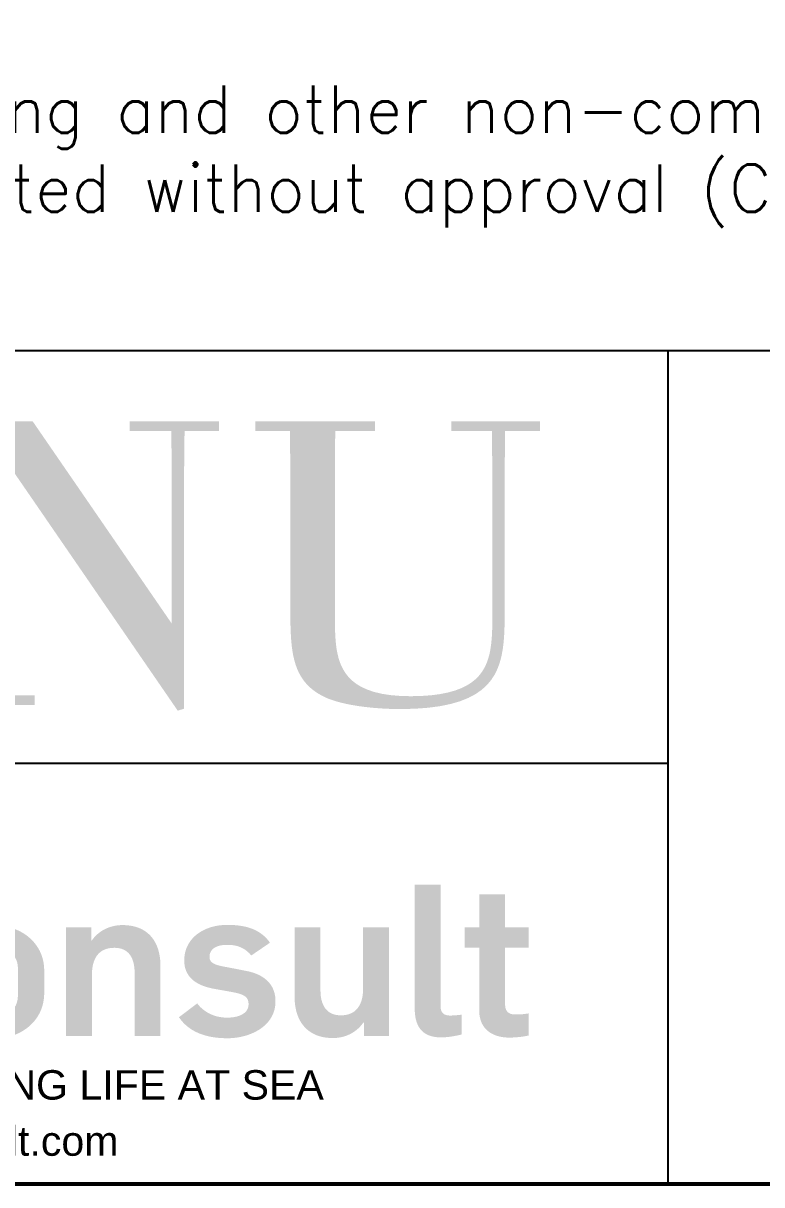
# Model space of a CAD drawing. Extents: x -86245 to 167090, y -69122 to 58950.
# Drawn here: x 34726 to 37132, y -6 to 3777 of the extents above; entities that cross this region are included whole.
import ezdxf
from ezdxf.enums import TextEntityAlignment as Align

# ---------------------------------------------------------------- set-up
doc = ezdxf.new("R2010")
doc.units = 0
doc.header["$LTSCALE"] = 250
doc.layers.get('0').update_dxf_attribs({"linetype": 'CONTINUOUS'})
for name, color, linetype in [('% kommentar', 10, 'CONTINUOUS'), ('Rev A11', 7, 'CONTINUOUS'), ('S0CO1', 1, 'CONTINUOUS')]:
    doc.layers.add(name, color=color, linetype=linetype)
doc.layers.add('Layer 1', color=1, linetype='CONTINUOUS', true_color=0xff0000)
doc.styles.add('ROMANS', font='romans.shx', dxfattribs={"height": 125})
doc.styles.add('style1', font='arial.ttf', dxfattribs={"height": 2})

# ---------------------------------------------------------------- blocks, each defined once
blk = doc.blocks.new('A$C775A635E')
at = {"layer": 'S0CO1', "color": 6}
blk.add_lwpolyline([(0, 0), (0, 58450), (-41050, 58450), (-41050, 0)], close=True, dxfattribs=at)
blk = doc.blocks.new('A$Ce4b58fa5')
at = {"layer": 'Layer 1', "true_color": 0x0091b3}
for points in [[(90.894, 10.876), (90.964, 10.876), (91.036, 10.879), (91.11, 10.884), (91.184, 10.889), (91.335, 10.905), (91.485, 10.926), (91.632, 10.951), (91.773, 10.978), (91.905, 11.007), (92.024, 11.037), (92.024, 12.11), (91.701, 12.078), (91.627, 12.073), (91.551, 12.068), (91.469, 12.065), (91.378, 12.064), (91.361, 12.064), (91.343, 12.065), (91.326, 12.065), (91.31, 12.067), (91.294, 12.068), (91.278, 12.07), (91.262, 12.072), (91.247, 12.074), (91.232, 12.077), (91.218, 12.079), (91.204, 12.083), (91.19, 12.086), (91.177, 12.09), (91.164, 12.094), (91.151, 12.098), (91.138, 12.102), (91.126, 12.107), (91.115, 12.112), (91.103, 12.118), (91.092, 12.123), (91.081, 12.129), (91.071, 12.135), (91.06, 12.141), (91.05, 12.147), (91.041, 12.154), (91.031, 12.161), (91.022, 12.168), (91.014, 12.175), (91.005, 12.183), (90.997, 12.191), (90.989, 12.199), (90.982, 12.207), (90.974, 12.215), (90.967, 12.224), (90.961, 12.232), (90.954, 12.241), (90.948, 12.25), (90.942, 12.26), (90.936, 12.269), (90.931, 12.279), (90.926, 12.288), (90.921, 12.298), (90.916, 12.308), (90.912, 12.319), (90.908, 12.329), (90.904, 12.34), (90.9, 12.35), (90.897, 12.361), (90.893, 12.372), (90.89, 12.383), (90.887, 12.394), (90.885, 12.405), (90.883, 12.417), (90.881, 12.428), (90.879, 12.44), (90.877, 12.452), (90.875, 12.463), (90.874, 12.475), (90.872, 12.499), (90.871, 12.524), (90.871, 12.549), (90.871, 19.183), (89.463, 19.183), (89.463, 12.537), (89.464, 12.431), (89.467, 12.313), (89.471, 12.251), (89.475, 12.187), (89.482, 12.121), (89.49, 12.054), (89.501, 11.985), (89.514, 11.917), (89.521, 11.882), (89.529, 11.847), (89.538, 11.813), (89.548, 11.778), (89.558, 11.744), (89.569, 11.709), (89.581, 11.675), (89.594, 11.641), (89.608, 11.607), (89.623, 11.573), (89.638, 11.54), (89.655, 11.507), (89.673, 11.475), (89.691, 11.443), (89.711, 11.411), (89.732, 11.38), (89.754, 11.349), (89.777, 11.319), (89.79, 11.305), (89.802, 11.29), (89.815, 11.276), (89.828, 11.261), (89.841, 11.247), (89.855, 11.233), (89.869, 11.22), (89.883, 11.206), (89.897, 11.193), (89.912, 11.18), (89.928, 11.167), (89.943, 11.154), (89.959, 11.142), (89.976, 11.129), (89.992, 11.117), (90.009, 11.105), (90.027, 11.094), (90.045, 11.082), (90.063, 11.071), (90.081, 11.061), (90.1, 11.05), (90.119, 11.04), (90.139, 11.03), (90.159, 11.02), (90.18, 11.01), (90.2, 11.001), (90.222, 10.992), (90.243, 10.983), (90.265, 10.975), (90.288, 10.967), (90.311, 10.959), (90.334, 10.952), (90.382, 10.938), (90.431, 10.925), (90.483, 10.914), (90.536, 10.904), (90.591, 10.895), (90.648, 10.888), (90.706, 10.883), (90.767, 10.879), (90.829, 10.876)], [(94.621, 10.864), (94.712, 10.866), (94.827, 10.871), (94.958, 10.879), (95.101, 10.892), (95.248, 10.907), (95.395, 10.927), (95.465, 10.939), (95.534, 10.951), (95.598, 10.965), (95.659, 10.979), (95.659, 12.179), (95.56, 12.164), (95.469, 12.151), (95.383, 12.141), (95.3, 12.133), (95.216, 12.128), (95.129, 12.124), (94.932, 12.122), (94.902, 12.122), (94.873, 12.123), (94.844, 12.125), (94.816, 12.128), (94.802, 12.13), (94.788, 12.132), (94.774, 12.134), (94.761, 12.136), (94.748, 12.139), (94.735, 12.142), (94.722, 12.145), (94.709, 12.148), (94.697, 12.152), (94.685, 12.156), (94.672, 12.16), (94.661, 12.165), (94.649, 12.169), (94.637, 12.174), (94.626, 12.179), (94.615, 12.185), (94.604, 12.191), (94.593, 12.197), (94.583, 12.203), (94.573, 12.21), (94.563, 12.217), (94.553, 12.224), (94.543, 12.232), (94.534, 12.24), (94.525, 12.248), (94.516, 12.257), (94.508, 12.266), (94.499, 12.275), (94.491, 12.285), (94.483, 12.295), (94.476, 12.305), (94.468, 12.316), (94.461, 12.327), (94.455, 12.338), (94.448, 12.35), (94.442, 12.362), (94.436, 12.374), (94.43, 12.387), (94.425, 12.4), (94.419, 12.414), (94.415, 12.428), (94.41, 12.442), (94.406, 12.457), (94.402, 12.472), (94.398, 12.488), (94.395, 12.504), (94.392, 12.52), (94.389, 12.537), (94.386, 12.554), (94.384, 12.572), (94.383, 12.59), (94.381, 12.608), (94.38, 12.627), (94.379, 12.647), (94.378, 12.687), (94.378, 15.745), (95.659, 15.745), (95.659, 16.864), (94.378, 16.864), (94.378, 18.652), (92.971, 18.652), (92.971, 16.864), (92.175, 16.864), (92.175, 15.745), (92.971, 15.745), (92.971, 12.352), (92.971, 12.304), (92.973, 12.256), (92.976, 12.209), (92.979, 12.163), (92.984, 12.118), (92.99, 12.073), (92.997, 12.03), (93.004, 11.987), (93.013, 11.945), (93.023, 11.904), (93.033, 11.864), (93.045, 11.825), (93.057, 11.787), (93.071, 11.749), (93.085, 11.713), (93.1, 11.677), (93.116, 11.642), (93.133, 11.608), (93.151, 11.575), (93.17, 11.542), (93.189, 11.51), (93.21, 11.479), (93.231, 11.449), (93.252, 11.42), (93.275, 11.392), (93.298, 11.364), (93.323, 11.337), (93.347, 11.311), (93.373, 11.286), (93.399, 11.261), (93.426, 11.238), (93.454, 11.215), (93.482, 11.192), (93.511, 11.171), (93.541, 11.15), (93.571, 11.13), (93.602, 11.111), (93.633, 11.093), (93.665, 11.075), (93.698, 11.058), (93.731, 11.042), (93.765, 11.027), (93.799, 11.012), (93.834, 10.998), (93.869, 10.985), (93.905, 10.972), (93.942, 10.96), (93.978, 10.949), (94.016, 10.939), (94.053, 10.929), (94.091, 10.92), (94.13, 10.912), (94.169, 10.904), (94.208, 10.897), (94.248, 10.891), (94.288, 10.885), (94.369, 10.876), (94.452, 10.869), (94.536, 10.865)], [(70.506, 10.956), (71.914, 10.956), (71.914, 14.268), (71.915, 14.36), (71.919, 14.45), (71.926, 14.536), (71.935, 14.619), (71.94, 14.66), (71.946, 14.7), (71.953, 14.739), (71.96, 14.777), (71.968, 14.814), (71.977, 14.851), (71.986, 14.887), (71.996, 14.922), (72.007, 14.956), (72.018, 14.99), (72.029, 15.023), (72.042, 15.055), (72.055, 15.087), (72.068, 15.117), (72.082, 15.147), (72.097, 15.176), (72.112, 15.205), (72.128, 15.232), (72.145, 15.259), (72.162, 15.285), (72.179, 15.311), (72.197, 15.336), (72.216, 15.359), (72.235, 15.383), (72.255, 15.405), (72.276, 15.427), (72.297, 15.448), (72.318, 15.468), (72.34, 15.488), (72.363, 15.507), (72.386, 15.525), (72.41, 15.542), (72.434, 15.559), (72.459, 15.575), (72.485, 15.59), (72.511, 15.604), (72.537, 15.618), (72.564, 15.631), (72.592, 15.644), (72.62, 15.655), (72.648, 15.666), (72.677, 15.676), (72.707, 15.686), (72.737, 15.694), (72.768, 15.702), (72.799, 15.71), (72.83, 15.716), (72.862, 15.722), (72.895, 15.728), (72.928, 15.732), (72.962, 15.736), (72.996, 15.739), (73.03, 15.742), (73.065, 15.743), (73.101, 15.744), (73.137, 15.745), (73.17, 15.744), (73.203, 15.743), (73.235, 15.742), (73.267, 15.739), (73.298, 15.736), (73.329, 15.732), (73.359, 15.728), (73.389, 15.723), (73.419, 15.717), (73.447, 15.71), (73.476, 15.703), (73.504, 15.695), (73.531, 15.687), (73.558, 15.677), (73.584, 15.667), (73.61, 15.657), (73.635, 15.646), (73.66, 15.634), (73.684, 15.621), (73.708, 15.608), (73.731, 15.594), (73.754, 15.579), (73.776, 15.564), (73.798, 15.548), (73.819, 15.532), (73.84, 15.514), (73.86, 15.496), (73.88, 15.478), (73.899, 15.459), (73.917, 15.439), (73.936, 15.418), (73.953, 15.397), (73.97, 15.375), (73.987, 15.353), (74.003, 15.33), (74.018, 15.306), (74.033, 15.282), (74.048, 15.256), (74.061, 15.231), (74.075, 15.204), (74.088, 15.177), (74.1, 15.15), (74.112, 15.122), (74.123, 15.093), (74.133, 15.063), (74.144, 15.033), (74.153, 15.002), (74.162, 14.971), (74.171, 14.939), (74.179, 14.906), (74.186, 14.873), (74.193, 14.839), (74.199, 14.804), (74.205, 14.769), (74.215, 14.697), (74.223, 14.622), (74.229, 14.545), (74.232, 14.465), (74.233, 14.383), (74.233, 10.956), (75.641, 10.956), (75.641, 14.741), (75.638, 14.871), (75.636, 14.935), (75.632, 14.998), (75.627, 15.06), (75.621, 15.121), (75.614, 15.182), (75.606, 15.241), (75.597, 15.3), (75.587, 15.358), (75.576, 15.414), (75.564, 15.47), (75.55, 15.525), (75.536, 15.579), (75.521, 15.632), (75.504, 15.685), (75.487, 15.736), (75.469, 15.786), (75.449, 15.835), (75.429, 15.884), (75.407, 15.931), (75.385, 15.978), (75.361, 16.023), (75.337, 16.068), (75.311, 16.111), (75.285, 16.154), (75.258, 16.195), (75.229, 16.236), (75.2, 16.275), (75.169, 16.314), (75.138, 16.351), (75.105, 16.388), (75.072, 16.423), (75.038, 16.458), (75.003, 16.491), (74.966, 16.524), (74.929, 16.555), (74.891, 16.585), (74.852, 16.614), (74.812, 16.642), (74.771, 16.669), (74.729, 16.695), (74.686, 16.72), (74.642, 16.744), (74.597, 16.766), (74.552, 16.788), (74.505, 16.808), (74.458, 16.827), (74.409, 16.846), (74.36, 16.863), (74.31, 16.879), (74.259, 16.893), (74.206, 16.907), (74.153, 16.919), (74.1, 16.931), (74.045, 16.941), (73.989, 16.95), (73.933, 16.958), (73.875, 16.964), (73.817, 16.97), (73.758, 16.974), (73.698, 16.977), (73.637, 16.979), (73.575, 16.979), (73.514, 16.978), (73.452, 16.976), (73.391, 16.972), (73.331, 16.966), (73.27, 16.959), (73.21, 16.95), (73.151, 16.939), (73.091, 16.927), (73.033, 16.913), (72.975, 16.898), (72.917, 16.881), (72.86, 16.862), (72.804, 16.841), (72.748, 16.819), (72.693, 16.796), (72.639, 16.77), (72.586, 16.743), (72.533, 16.714), (72.481, 16.684), (72.431, 16.652), (72.381, 16.618), (72.332, 16.583), (72.284, 16.546), (72.237, 16.507), (72.191, 16.467), (72.146, 16.425), (72.102, 16.381), (72.06, 16.336), (72.018, 16.288), (71.978, 16.24), (71.94, 16.189), (71.902, 16.137), (71.879, 16.137), (71.879, 16.864), (70.506, 16.864)], [(79.287, 10.829), (79.401, 10.831), (79.516, 10.837), (79.631, 10.847), (79.747, 10.86), (79.862, 10.877), (79.977, 10.898), (80.092, 10.923), (80.205, 10.952), (80.262, 10.967), (80.317, 10.984), (80.373, 11.002), (80.428, 11.021), (80.483, 11.041), (80.537, 11.061), (80.591, 11.083), (80.644, 11.106), (80.697, 11.129), (80.749, 11.154), (80.8, 11.18), (80.85, 11.206), (80.9, 11.234), (80.949, 11.262), (80.997, 11.292), (81.045, 11.323), (81.091, 11.354), (81.137, 11.387), (81.181, 11.42), (81.225, 11.455), (81.267, 11.491), (81.309, 11.527), (81.349, 11.565), (81.389, 11.604), (81.427, 11.643), (81.464, 11.684), (81.499, 11.725), (81.533, 11.768), (81.566, 11.812), (81.598, 11.857), (81.628, 11.902), (81.657, 11.949), (81.685, 11.997), (81.71, 12.046), (81.735, 12.095), (81.757, 12.146), (81.779, 12.198), (81.798, 12.251), (81.816, 12.305), (81.832, 12.36), (81.846, 12.416), (81.859, 12.473), (81.869, 12.531), (81.878, 12.59), (81.885, 12.65), (81.89, 12.712), (81.893, 12.774), (81.894, 12.837), (81.894, 12.878), (81.893, 12.919), (81.89, 12.96), (81.888, 13), (81.884, 13.039), (81.879, 13.078), (81.874, 13.117), (81.867, 13.155), (81.86, 13.193), (81.853, 13.23), (81.844, 13.266), (81.834, 13.302), (81.824, 13.338), (81.813, 13.373), (81.801, 13.408), (81.788, 13.442), (81.775, 13.476), (81.761, 13.509), (81.746, 13.542), (81.73, 13.574), (81.713, 13.606), (81.696, 13.637), (81.678, 13.668), (81.659, 13.698), (81.639, 13.728), (81.619, 13.757), (81.597, 13.786), (81.576, 13.814), (81.553, 13.842), (81.529, 13.869), (81.505, 13.895), (81.48, 13.922), (81.455, 13.947), (81.428, 13.973), (81.401, 13.997), (81.373, 14.021), (81.345, 14.045), (81.315, 14.068), (81.285, 14.091), (81.255, 14.113), (81.223, 14.135), (81.191, 14.156), (81.158, 14.176), (81.125, 14.196), (81.091, 14.216), (81.056, 14.235), (81.02, 14.253), (80.984, 14.271), (80.947, 14.289), (80.909, 14.306), (80.871, 14.322), (80.832, 14.338), (80.752, 14.368), (80.67, 14.396), (80.585, 14.422), (80.497, 14.446), (80.406, 14.468), (80.314, 14.487), (79.425, 14.66), (78.992, 14.742), (78.895, 14.764), (78.848, 14.775), (78.802, 14.787), (78.758, 14.8), (78.716, 14.813), (78.675, 14.827), (78.636, 14.842), (78.617, 14.85), (78.599, 14.857), (78.581, 14.866), (78.564, 14.874), (78.547, 14.883), (78.53, 14.892), (78.514, 14.901), (78.499, 14.91), (78.484, 14.92), (78.47, 14.93), (78.456, 14.941), (78.449, 14.946), (78.442, 14.951), (78.436, 14.957), (78.43, 14.962), (78.423, 14.968), (78.417, 14.974), (78.412, 14.98), (78.406, 14.985), (78.4, 14.992), (78.395, 14.998), (78.39, 15.004), (78.384, 15.01), (78.379, 15.016), (78.375, 15.023), (78.37, 15.03), (78.365, 15.036), (78.361, 15.043), (78.357, 15.05), (78.353, 15.057), (78.349, 15.064), (78.345, 15.071), (78.342, 15.078), (78.338, 15.086), (78.335, 15.093), (78.332, 15.101), (78.329, 15.109), (78.326, 15.117), (78.324, 15.125), (78.321, 15.133), (78.319, 15.141), (78.317, 15.149), (78.315, 15.158), (78.313, 15.166), (78.312, 15.175), (78.31, 15.184), (78.309, 15.192), (78.308, 15.202), (78.307, 15.211), (78.307, 15.22), (78.306, 15.229), (78.306, 15.239), (78.306, 15.249), (78.306, 15.27), (78.307, 15.29), (78.309, 15.31), (78.311, 15.33), (78.313, 15.35), (78.316, 15.369), (78.32, 15.388), (78.324, 15.406), (78.329, 15.424), (78.335, 15.442), (78.34, 15.459), (78.347, 15.476), (78.354, 15.493), (78.361, 15.509), (78.369, 15.526), (78.378, 15.541), (78.387, 15.557), (78.396, 15.572), (78.406, 15.586), (78.416, 15.601), (78.427, 15.615), (78.439, 15.628), (78.451, 15.641), (78.463, 15.654), (78.476, 15.667), (78.489, 15.679), (78.502, 15.691), (78.517, 15.703), (78.531, 15.714), (78.546, 15.725), (78.561, 15.736), (78.577, 15.746), (78.593, 15.756), (78.61, 15.766), (78.627, 15.775), (78.644, 15.784), (78.662, 15.793), (78.68, 15.801), (78.698, 15.809), (78.717, 15.817), (78.736, 15.824), (78.756, 15.831), (78.776, 15.838), (78.796, 15.844), (78.817, 15.85), (78.838, 15.856), (78.859, 15.862), (78.88, 15.867), (78.924, 15.876), (78.97, 15.884), (79.016, 15.891), (79.063, 15.896), (79.112, 15.901), (79.162, 15.904), (79.212, 15.906), (79.264, 15.906), (79.317, 15.906), (79.37, 15.904), (79.421, 15.902), (79.472, 15.898), (79.521, 15.893), (79.57, 15.888), (79.617, 15.881), (79.664, 15.873), (79.71, 15.864), (79.755, 15.854), (79.799, 15.843), (79.842, 15.83), (79.885, 15.817), (79.926, 15.802), (79.967, 15.786), (80.008, 15.769), (80.048, 15.751), (80.087, 15.732), (80.125, 15.711), (80.163, 15.689), (80.2, 15.666), (80.237, 15.642), (80.273, 15.617), (80.309, 15.59), (80.344, 15.562), (80.378, 15.533), (80.413, 15.502), (80.447, 15.47), (80.48, 15.437), (80.513, 15.402), (80.546, 15.367), (80.579, 15.329), (81.594, 16.022), (81.547, 16.086), (81.523, 16.118), (81.498, 16.148), (81.473, 16.179), (81.448, 16.208), (81.422, 16.237), (81.396, 16.265), (81.369, 16.293), (81.342, 16.32), (81.315, 16.347), (81.287, 16.372), (81.259, 16.398), (81.23, 16.422), (81.201, 16.446), (81.172, 16.47), (81.142, 16.493), (81.112, 16.515), (81.081, 16.537), (81.05, 16.558), (81.019, 16.579), (80.987, 16.599), (80.955, 16.619), (80.922, 16.638), (80.889, 16.656), (80.856, 16.674), (80.788, 16.708), (80.718, 16.74), (80.647, 16.77), (80.574, 16.798), (80.499, 16.824), (80.423, 16.848), (80.345, 16.87), (80.265, 16.89), (80.183, 16.908), (80.1, 16.924), (80.015, 16.938), (79.929, 16.951), (79.841, 16.962), (79.751, 16.971), (79.659, 16.978), (79.566, 16.984), (79.471, 16.988), (79.275, 16.991), (79.216, 16.99), (79.158, 16.989), (79.099, 16.986), (79.041, 16.983), (78.984, 16.978), (78.927, 16.972), (78.87, 16.966), (78.813, 16.958), (78.757, 16.95), (78.702, 16.94), (78.647, 16.929), (78.592, 16.918), (78.538, 16.905), (78.484, 16.892), (78.431, 16.877), (78.378, 16.862), (78.327, 16.845), (78.275, 16.828), (78.225, 16.809), (78.175, 16.79), (78.125, 16.77), (78.076, 16.748), (78.028, 16.726), (77.981, 16.703), (77.935, 16.679), (77.889, 16.654), (77.844, 16.628), (77.8, 16.601), (77.757, 16.573), (77.714, 16.545), (77.673, 16.515), (77.632, 16.485), (77.593, 16.453), (77.554, 16.421), (77.516, 16.388), (77.479, 16.354), (77.443, 16.319), (77.409, 16.283), (77.375, 16.246), (77.342, 16.208), (77.311, 16.17), (77.28, 16.13), (77.251, 16.09), (77.223, 16.049), (77.196, 16.007), (77.17, 15.964), (77.145, 15.921), (77.122, 15.876), (77.1, 15.831), (77.079, 15.785), (77.059, 15.738), (77.041, 15.69), (77.024, 15.641), (77.009, 15.592), (76.995, 15.541), (76.982, 15.49), (76.971, 15.438), (76.961, 15.386), (76.952, 15.332), (76.945, 15.278), (76.94, 15.223), (76.936, 15.167), (76.934, 15.11), (76.933, 15.052), (76.933, 15.011), (76.935, 14.97), (76.937, 14.93), (76.94, 14.891), (76.944, 14.852), (76.95, 14.813), (76.956, 14.776), (76.962, 14.739), (76.97, 14.702), (76.979, 14.666), (76.988, 14.631), (76.999, 14.596), (77.01, 14.561), (77.022, 14.528), (77.035, 14.495), (77.049, 14.462), (77.064, 14.43), (77.079, 14.399), (77.095, 14.368), (77.112, 14.338), (77.13, 14.308), (77.149, 14.279), (77.168, 14.25), (77.188, 14.222), (77.209, 14.195), (77.231, 14.168), (77.254, 14.141), (77.277, 14.115), (77.301, 14.09), (77.325, 14.065), (77.351, 14.041), (77.377, 14.017), (77.404, 13.994), (77.431, 13.971), (77.46, 13.949), (77.489, 13.927), (77.518, 13.906), (77.549, 13.885), (77.58, 13.865), (77.611, 13.845), (77.643, 13.826), (77.676, 13.807), (77.71, 13.789), (77.744, 13.772), (77.779, 13.754), (77.814, 13.738), (77.887, 13.706), (77.962, 13.676), (78.039, 13.648), (78.119, 13.621), (78.201, 13.597), (78.284, 13.575), (78.37, 13.554), (78.458, 13.535), (78.548, 13.518), (79.321, 13.379), (79.597, 13.328), (79.719, 13.303), (79.83, 13.276), (79.882, 13.262), (79.931, 13.248), (79.977, 13.233), (80.022, 13.218), (80.063, 13.201), (80.083, 13.193), (80.102, 13.185), (80.121, 13.176), (80.139, 13.167), (80.157, 13.158), (80.174, 13.149), (80.19, 13.139), (80.206, 13.129), (80.221, 13.119), (80.236, 13.109), (80.25, 13.098), (80.263, 13.087), (80.276, 13.076), (80.282, 13.07), (80.288, 13.065), (80.294, 13.059), (80.3, 13.053), (80.306, 13.047), (80.311, 13.041), (80.317, 13.034), (80.322, 13.028), (80.327, 13.022), (80.332, 13.015), (80.337, 13.009), (80.342, 13.002), (80.347, 12.996), (80.351, 12.989), (80.356, 12.982), (80.36, 12.975), (80.364, 12.968), (80.368, 12.961), (80.372, 12.953), (80.375, 12.946), (80.379, 12.939), (80.382, 12.931), (80.386, 12.924), (80.389, 12.916), (80.392, 12.908), (80.395, 12.9), (80.398, 12.892), (80.4, 12.884), (80.405, 12.867), (80.41, 12.85), (80.414, 12.833), (80.418, 12.815), (80.421, 12.796), (80.423, 12.777), (80.425, 12.758), (80.427, 12.738), (80.428, 12.718), (80.429, 12.697), (80.429, 12.676), (80.429, 12.663), (80.429, 12.651), (80.428, 12.639), (80.427, 12.627), (80.426, 12.615), (80.425, 12.603), (80.424, 12.591), (80.422, 12.58), (80.42, 12.568), (80.418, 12.557), (80.416, 12.546), (80.414, 12.535), (80.411, 12.524), (80.409, 12.513), (80.406, 12.502), (80.403, 12.492), (80.399, 12.481), (80.396, 12.471), (80.392, 12.461), (80.388, 12.451), (80.384, 12.441), (80.38, 12.431), (80.375, 12.421), (80.371, 12.411), (80.366, 12.402), (80.361, 12.392), (80.356, 12.383), (80.351, 12.374), (80.345, 12.365), (80.34, 12.356), (80.334, 12.347), (80.328, 12.338), (80.322, 12.329), (80.316, 12.321), (80.309, 12.312), (80.303, 12.304), (80.296, 12.296), (80.289, 12.288), (80.275, 12.272), (80.26, 12.256), (80.245, 12.241), (80.229, 12.227), (80.212, 12.212), (80.195, 12.199), (80.178, 12.185), (80.16, 12.172), (80.141, 12.16), (80.122, 12.147), (80.103, 12.136), (80.083, 12.124), (80.063, 12.113), (80.042, 12.102), (80.021, 12.092), (79.999, 12.082), (79.977, 12.073), (79.955, 12.064), (79.932, 12.055), (79.909, 12.047), (79.886, 12.039), (79.838, 12.024), (79.79, 12.01), (79.74, 11.998), (79.689, 11.988), (79.638, 11.978), (79.585, 11.97), (79.533, 11.964), (79.479, 11.958), (79.426, 11.954), (79.372, 11.951), (79.318, 11.949), (79.264, 11.949), (79.201, 11.95), (79.139, 11.952), (79.078, 11.956), (79.017, 11.962), (78.956, 11.97), (78.897, 11.979), (78.837, 11.989), (78.779, 12.001), (78.721, 12.015), (78.664, 12.03), (78.608, 12.047), (78.552, 12.066), (78.497, 12.085), (78.443, 12.107), (78.39, 12.129), (78.338, 12.153), (78.286, 12.179), (78.236, 12.206), (78.186, 12.234), (78.137, 12.264), (78.09, 12.295), (78.043, 12.328), (77.997, 12.361), (77.953, 12.396), (77.909, 12.433), (77.867, 12.47), (77.825, 12.509), (77.785, 12.549), (77.746, 12.591), (77.708, 12.633), (77.672, 12.677), (77.637, 12.722), (76.644, 11.972), (76.672, 11.932), (76.701, 11.892), (76.73, 11.854), (76.759, 11.816), (76.79, 11.78), (76.82, 11.744), (76.852, 11.708), (76.883, 11.674), (76.916, 11.641), (76.949, 11.608), (76.982, 11.576), (77.016, 11.545), (77.05, 11.515), (77.085, 11.485), (77.12, 11.456), (77.156, 11.428), (77.193, 11.401), (77.229, 11.374), (77.267, 11.348), (77.304, 11.323), (77.342, 11.299), (77.381, 11.275), (77.42, 11.252), (77.459, 11.23), (77.499, 11.208), (77.539, 11.188), (77.621, 11.148), (77.704, 11.111), (77.788, 11.076), (77.874, 11.044), (77.961, 11.015), (78.05, 10.987), (78.139, 10.963), (78.23, 10.94), (78.322, 10.92), (78.415, 10.902), (78.509, 10.886), (78.603, 10.872), (78.699, 10.861), (78.795, 10.851), (78.892, 10.843), (78.99, 10.837), (79.089, 10.833)], [(85.009, 10.841), (85.071, 10.842), (85.132, 10.844), (85.193, 10.848), (85.254, 10.854), (85.314, 10.861), (85.373, 10.87), (85.433, 10.881), (85.491, 10.893), (85.55, 10.907), (85.607, 10.923), (85.664, 10.94), (85.721, 10.958), (85.776, 10.979), (85.832, 11.001), (85.886, 11.025), (85.94, 11.05), (85.993, 11.077), (86.045, 11.106), (86.096, 11.136), (86.146, 11.168), (86.196, 11.202), (86.244, 11.237), (86.292, 11.274), (86.338, 11.313), (86.384, 11.354), (86.428, 11.396), (86.472, 11.439), (86.514, 11.485), (86.555, 11.532), (86.595, 11.581), (86.633, 11.631), (86.671, 11.683), (86.706, 11.683), (86.706, 10.956), (88.067, 10.956), (88.067, 16.864), (86.659, 16.864), (86.659, 13.564), (86.658, 13.471), (86.654, 13.382), (86.648, 13.295), (86.639, 13.212), (86.634, 13.171), (86.628, 13.131), (86.621, 13.092), (86.614, 13.054), (86.606, 13.016), (86.598, 12.979), (86.588, 12.943), (86.579, 12.908), (86.569, 12.873), (86.558, 12.839), (86.546, 12.806), (86.534, 12.774), (86.521, 12.742), (86.508, 12.711), (86.494, 12.681), (86.48, 12.652), (86.465, 12.623), (86.449, 12.595), (86.433, 12.568), (86.416, 12.542), (86.399, 12.516), (86.381, 12.491), (86.363, 12.467), (86.344, 12.443), (86.324, 12.421), (86.304, 12.399), (86.283, 12.377), (86.262, 12.357), (86.24, 12.337), (86.217, 12.318), (86.194, 12.299), (86.171, 12.282), (86.147, 12.265), (86.122, 12.249), (86.097, 12.233), (86.071, 12.219), (86.045, 12.205), (86.018, 12.191), (85.991, 12.179), (85.963, 12.167), (85.935, 12.156), (85.906, 12.145), (85.877, 12.136), (85.847, 12.127), (85.816, 12.119), (85.785, 12.111), (85.754, 12.104), (85.722, 12.098), (85.689, 12.093), (85.656, 12.088), (85.623, 12.084), (85.589, 12.081), (85.554, 12.079), (85.519, 12.077), (85.484, 12.076), (85.448, 12.075), (85.415, 12.076), (85.382, 12.077), (85.349, 12.079), (85.318, 12.081), (85.286, 12.084), (85.255, 12.088), (85.225, 12.092), (85.195, 12.098), (85.165, 12.103), (85.137, 12.11), (85.108, 12.117), (85.08, 12.125), (85.053, 12.134), (85.026, 12.143), (84.999, 12.153), (84.973, 12.163), (84.948, 12.175), (84.923, 12.186), (84.898, 12.199), (84.874, 12.212), (84.851, 12.226), (84.828, 12.241), (84.805, 12.256), (84.783, 12.272), (84.762, 12.289), (84.741, 12.306), (84.72, 12.324), (84.7, 12.342), (84.681, 12.362), (84.662, 12.381), (84.644, 12.402), (84.626, 12.423), (84.608, 12.445), (84.592, 12.467), (84.575, 12.491), (84.56, 12.514), (84.544, 12.539), (84.53, 12.564), (84.516, 12.589), (84.502, 12.616), (84.489, 12.643), (84.476, 12.67), (84.464, 12.699), (84.453, 12.728), (84.442, 12.757), (84.432, 12.787), (84.422, 12.818), (84.413, 12.85), (84.404, 12.882), (84.396, 12.914), (84.388, 12.948), (84.381, 12.982), (84.375, 13.016), (84.369, 13.051), (84.363, 13.087), (84.358, 13.124), (84.351, 13.198), (84.345, 13.275), (84.341, 13.355), (84.34, 13.437), (84.34, 16.864), (82.933, 16.864), (82.933, 13.091), (82.935, 12.962), (82.938, 12.898), (82.941, 12.836), (82.946, 12.774), (82.952, 12.713), (82.959, 12.653), (82.967, 12.593), (82.977, 12.535), (82.987, 12.477), (82.998, 12.421), (83.011, 12.365), (83.024, 12.31), (83.038, 12.256), (83.054, 12.203), (83.071, 12.15), (83.088, 12.099), (83.107, 12.049), (83.126, 11.999), (83.147, 11.95), (83.169, 11.903), (83.191, 11.856), (83.215, 11.81), (83.24, 11.766), (83.266, 11.722), (83.292, 11.679), (83.32, 11.637), (83.349, 11.596), (83.378, 11.556), (83.409, 11.517), (83.441, 11.479), (83.473, 11.442), (83.507, 11.407), (83.542, 11.372), (83.577, 11.338), (83.614, 11.305), (83.651, 11.274), (83.69, 11.243), (83.729, 11.213), (83.769, 11.185), (83.81, 11.157), (83.853, 11.131), (83.896, 11.106), (83.94, 11.082), (83.985, 11.059), (84.031, 11.037), (84.077, 11.016), (84.125, 10.996), (84.174, 10.978), (84.223, 10.96), (84.274, 10.944), (84.325, 10.929), (84.377, 10.915), (84.43, 10.902), (84.484, 10.891), (84.539, 10.88), (84.595, 10.871), (84.652, 10.863), (84.709, 10.857), (84.767, 10.851), (84.827, 10.847), (84.887, 10.844), (84.948, 10.842)]]:
    blk.add_hatch(color=142, dxfattribs=at).paths.add_polyline_path(points, flags=0)
h = blk.add_hatch(color=142, dxfattribs=at)
h.paths.add_polyline_path([(66.652, 10.818), (66.714, 10.819), (66.775, 10.82), (66.836, 10.824), (66.897, 10.828), (66.958, 10.834), (67.02, 10.841), (67.08, 10.849), (67.141, 10.859), (67.202, 10.869), (67.262, 10.882), (67.323, 10.895), (67.383, 10.909), (67.442, 10.925), (67.502, 10.942), (67.56, 10.96), (67.619, 10.98), (67.677, 11.001), (67.735, 11.023), (67.792, 11.046), (67.848, 11.07), (67.904, 11.096), (67.96, 11.123), (68.015, 11.151), (68.069, 11.18), (68.122, 11.21), (68.175, 11.242), (68.227, 11.275), (68.278, 11.309), (68.328, 11.344), (68.378, 11.38), (68.426, 11.418), (68.474, 11.457), (68.521, 11.497), (68.566, 11.538), (68.611, 11.58), (68.655, 11.624), (68.697, 11.668), (68.739, 11.714), (68.779, 11.761), (68.818, 11.809), (68.856, 11.858), (68.893, 11.908), (68.928, 11.96), (68.962, 12.013), (68.995, 12.066), (69.026, 12.121), (69.056, 12.177), (69.085, 12.234), (69.112, 12.293), (69.137, 12.352), (69.161, 12.413), (69.184, 12.474), (69.204, 12.537), (69.223, 12.601), (69.241, 12.666), (69.257, 12.732), (69.271, 12.799), (69.283, 12.867), (69.294, 12.936), (69.302, 13.007), (69.309, 13.078), (69.314, 13.15), (69.317, 13.224), (69.318, 13.299), (69.318, 14.51), (69.317, 14.58), (69.314, 14.65), (69.309, 14.719), (69.303, 14.787), (69.295, 14.854), (69.285, 14.92), (69.273, 14.985), (69.26, 15.05), (69.245, 15.113), (69.228, 15.176), (69.21, 15.237), (69.19, 15.298), (69.169, 15.358), (69.146, 15.417), (69.121, 15.475), (69.095, 15.532), (69.068, 15.588), (69.039, 15.643), (69.009, 15.697), (68.977, 15.75), (68.944, 15.802), (68.91, 15.853), (68.874, 15.903), (68.837, 15.952), (68.799, 16), (68.759, 16.047), (68.719, 16.093), (68.677, 16.137), (68.634, 16.181), (68.59, 16.224), (68.545, 16.265), (68.499, 16.306), (68.451, 16.345), (68.403, 16.383), (68.354, 16.42), (68.303, 16.456), (68.252, 16.491), (68.2, 16.525), (68.147, 16.557), (68.093, 16.589), (68.038, 16.619), (67.983, 16.648), (67.926, 16.676), (67.869, 16.702), (67.811, 16.728), (67.753, 16.752), (67.693, 16.775), (67.634, 16.796), (67.573, 16.817), (67.512, 16.836), (67.45, 16.854), (67.388, 16.87), (67.325, 16.886), (67.262, 16.9), (67.198, 16.913), (67.134, 16.924), (67.069, 16.934), (67.004, 16.943), (66.938, 16.951), (66.873, 16.957), (66.806, 16.962), (66.74, 16.965), (66.673, 16.967), (66.606, 16.968), (66.545, 16.967), (66.484, 16.965), (66.423, 16.962), (66.362, 16.957), (66.3, 16.952), (66.239, 16.945), (66.178, 16.936), (66.117, 16.927), (66.057, 16.916), (65.996, 16.904), (65.936, 16.891), (65.876, 16.876), (65.817, 16.86), (65.757, 16.843), (65.698, 16.825), (65.64, 16.806), (65.582, 16.785), (65.524, 16.763), (65.467, 16.74), (65.41, 16.715), (65.354, 16.69), (65.299, 16.663), (65.244, 16.635), (65.19, 16.606), (65.137, 16.575), (65.084, 16.544), (65.032, 16.511), (64.981, 16.477), (64.93, 16.442), (64.881, 16.405), (64.832, 16.368), (64.785, 16.329), (64.738, 16.289), (64.692, 16.248), (64.648, 16.206), (64.604, 16.162), (64.561, 16.117), (64.52, 16.072), (64.48, 16.025), (64.441, 15.977), (64.403, 15.928), (64.366, 15.877), (64.331, 15.826), (64.297, 15.773), (64.264, 15.719), (64.233, 15.664), (64.203, 15.608), (64.174, 15.551), (64.147, 15.493), (64.122, 15.434), (64.098, 15.373), (64.075, 15.312), (64.055, 15.249), (64.035, 15.185), (64.018, 15.12), (64.002, 15.054), (63.988, 14.987), (63.976, 14.919), (63.965, 14.85), (63.957, 14.779), (63.95, 14.708), (63.945, 14.635), (63.942, 14.562), (63.941, 14.487), (63.941, 13.137), (63.942, 13.067), (63.945, 12.997), (63.949, 12.929), (63.956, 12.862), (63.964, 12.796), (63.974, 12.731), (63.986, 12.666), (63.999, 12.603), (64.014, 12.541), (64.031, 12.48), (64.049, 12.421), (64.069, 12.362), (64.09, 12.304), (64.113, 12.247), (64.138, 12.192), (64.164, 12.137), (64.191, 12.083), (64.22, 12.031), (64.25, 11.98), (64.282, 11.929), (64.315, 11.88), (64.349, 11.832), (64.385, 11.785), (64.422, 11.739), (64.46, 11.694), (64.499, 11.65), (64.54, 11.608), (64.582, 11.566), (64.625, 11.526), (64.669, 11.486), (64.714, 11.448), (64.76, 11.411), (64.808, 11.375), (64.856, 11.34), (64.905, 11.306), (64.955, 11.273), (65.007, 11.241), (65.059, 11.211), (65.112, 11.181), (65.166, 11.153), (65.221, 11.126), (65.276, 11.1), (65.333, 11.075), (65.39, 11.051), (65.447, 11.029), (65.506, 11.007), (65.565, 10.987), (65.625, 10.968), (65.686, 10.95), (65.747, 10.933), (65.809, 10.917), (65.871, 10.902), (65.934, 10.889), (65.997, 10.877), (66.061, 10.866), (66.125, 10.856), (66.19, 10.847), (66.255, 10.839), (66.32, 10.833), (66.386, 10.827), (66.452, 10.823), (66.519, 10.82), (66.585, 10.818)], flags=0)
h.paths.add_polyline_path([(66.652, 12.006), (66.619, 12.007), (66.585, 12.008), (66.551, 12.009), (66.518, 12.011), (66.485, 12.014), (66.453, 12.018), (66.421, 12.022), (66.389, 12.026), (66.357, 12.031), (66.326, 12.037), (66.295, 12.044), (66.264, 12.051), (66.234, 12.058), (66.204, 12.066), (66.175, 12.075), (66.146, 12.084), (66.117, 12.094), (66.089, 12.105), (66.061, 12.116), (66.033, 12.127), (66.006, 12.139), (65.98, 12.152), (65.954, 12.165), (65.928, 12.179), (65.903, 12.194), (65.878, 12.208), (65.853, 12.224), (65.83, 12.24), (65.806, 12.256), (65.784, 12.274), (65.761, 12.291), (65.74, 12.309), (65.718, 12.328), (65.698, 12.347), (65.677, 12.367), (65.658, 12.387), (65.639, 12.408), (65.62, 12.429), (65.603, 12.451), (65.585, 12.473), (65.569, 12.496), (65.553, 12.519), (65.537, 12.543), (65.522, 12.567), (65.508, 12.591), (65.495, 12.617), (65.482, 12.642), (65.47, 12.668), (65.458, 12.695), (65.447, 12.722), (65.437, 12.75), (65.428, 12.778), (65.419, 12.806), (65.411, 12.835), (65.404, 12.864), (65.397, 12.894), (65.391, 12.924), (65.386, 12.955), (65.382, 12.986), (65.378, 13.018), (65.375, 13.05), (65.373, 13.082), (65.372, 13.115), (65.372, 13.149), (65.372, 14.602), (65.372, 14.642), (65.374, 14.681), (65.376, 14.719), (65.379, 14.756), (65.383, 14.793), (65.388, 14.828), (65.394, 14.863), (65.401, 14.898), (65.408, 14.931), (65.416, 14.964), (65.425, 14.996), (65.435, 15.027), (65.446, 15.058), (65.457, 15.087), (65.469, 15.116), (65.482, 15.145), (65.495, 15.172), (65.509, 15.199), (65.524, 15.226), (65.54, 15.251), (65.556, 15.276), (65.572, 15.3), (65.589, 15.324), (65.607, 15.346), (65.626, 15.369), (65.644, 15.39), (65.664, 15.411), (65.684, 15.431), (65.704, 15.451), (65.725, 15.469), (65.747, 15.488), (65.768, 15.505), (65.791, 15.522), (65.813, 15.539), (65.836, 15.554), (65.86, 15.57), (65.884, 15.584), (65.908, 15.598), (65.932, 15.611), (65.957, 15.624), (65.982, 15.636), (66.008, 15.648), (66.033, 15.659), (66.059, 15.669), (66.085, 15.679), (66.112, 15.689), (66.138, 15.698), (66.165, 15.706), (66.192, 15.713), (66.219, 15.721), (66.246, 15.727), (66.274, 15.733), (66.301, 15.739), (66.329, 15.744), (66.357, 15.749), (66.384, 15.753), (66.412, 15.756), (66.44, 15.759), (66.495, 15.764), (66.551, 15.767), (66.606, 15.768), (66.64, 15.767), (66.674, 15.767), (66.707, 15.765), (66.74, 15.763), (66.773, 15.76), (66.806, 15.757), (66.838, 15.753), (66.87, 15.749), (66.902, 15.743), (66.933, 15.738), (66.964, 15.732), (66.994, 15.725), (67.025, 15.717), (67.055, 15.709), (67.084, 15.701), (67.113, 15.692), (67.142, 15.682), (67.17, 15.672), (67.198, 15.661), (67.225, 15.65), (67.253, 15.638), (67.279, 15.625), (67.305, 15.612), (67.331, 15.599), (67.356, 15.585), (67.381, 15.57), (67.405, 15.555), (67.429, 15.539), (67.452, 15.523), (67.475, 15.506), (67.498, 15.489), (67.519, 15.471), (67.541, 15.452), (67.561, 15.433), (67.581, 15.414), (67.601, 15.394), (67.62, 15.374), (67.638, 15.353), (67.656, 15.331), (67.674, 15.309), (67.69, 15.287), (67.706, 15.264), (67.722, 15.24), (67.736, 15.216), (67.751, 15.192), (67.764, 15.167), (67.777, 15.141), (67.789, 15.116), (67.801, 15.089), (67.812, 15.062), (67.822, 15.035), (67.831, 15.007), (67.84, 14.979), (67.848, 14.95), (67.855, 14.921), (67.862, 14.891), (67.868, 14.861), (67.873, 14.83), (67.877, 14.799), (67.881, 14.768), (67.883, 14.736), (67.885, 14.703), (67.887, 14.67), (67.887, 14.637), (67.887, 13.172), (67.887, 13.132), (67.885, 13.093), (67.883, 13.055), (67.88, 13.018), (67.876, 12.981), (67.871, 12.946), (67.865, 12.911), (67.858, 12.876), (67.851, 12.843), (67.842, 12.81), (67.833, 12.778), (67.824, 12.747), (67.813, 12.717), (67.802, 12.687), (67.79, 12.658), (67.777, 12.629), (67.764, 12.602), (67.749, 12.575), (67.735, 12.549), (67.719, 12.523), (67.703, 12.498), (67.687, 12.474), (67.669, 12.451), (67.652, 12.428), (67.633, 12.406), (67.614, 12.384), (67.595, 12.363), (67.575, 12.343), (67.555, 12.324), (67.534, 12.305), (67.512, 12.286), (67.49, 12.269), (67.468, 12.252), (67.446, 12.235), (67.422, 12.22), (67.399, 12.205), (67.375, 12.19), (67.351, 12.176), (67.327, 12.163), (67.302, 12.15), (67.277, 12.138), (67.251, 12.126), (67.226, 12.115), (67.2, 12.105), (67.173, 12.095), (67.147, 12.085), (67.12, 12.077), (67.094, 12.068), (67.067, 12.061), (67.04, 12.054), (67.012, 12.047), (66.985, 12.041), (66.957, 12.035), (66.93, 12.03), (66.902, 12.026), (66.874, 12.021), (66.847, 12.018), (66.819, 12.015), (66.763, 12.01), (66.708, 12.007)], flags=0)
blk = doc.blocks.new('TF-2')
at = {"true_color": 0x000000, "transparency": 33554687}
for points in [[(-99.304, 41.49), (-91.749, 30.507), (-91.749, 38.958), (-91.771, 40.968), (-94.042, 40.968), (-94.042, 41.49), (-89.173, 41.49), (-89.173, 40.968), (-91.051, 40.968), (-91.073, 38.958), (-91.073, 25.878), (-91.422, 25.769), (-101.554, 40.508), (-101.554, 28.673), (-101.532, 26.599), (-99.194, 26.599), (-99.194, 26.075), (-104.239, 26.075), (-104.239, 26.599), (-102.23, 26.599), (-102.209, 28.673), (-102.209, 38.958), (-102.23, 40.968), (-104.239, 40.968), (-104.239, 41.49)], [(-80.694, 41.49), (-80.694, 40.968), (-82.857, 40.968), (-82.877, 39.11), (-82.877, 30.769), (-82.874, 30.446), (-82.867, 30.126), (-82.853, 29.81), (-82.83, 29.501), (-82.795, 29.199), (-82.745, 28.906), (-82.676, 28.623), (-82.586, 28.352), (-82.471, 28.095), (-82.329, 27.852), (-82.157, 27.625), (-81.952, 27.416), (-81.71, 27.226), (-81.429, 27.057), (-81.106, 26.91), (-80.738, 26.786), (-80.321, 26.687), (-79.853, 26.615), (-79.33, 26.571), (-78.751, 26.555), (-78.164, 26.569), (-77.631, 26.607), (-77.151, 26.671), (-76.72, 26.757), (-76.336, 26.866), (-75.996, 26.995), (-75.697, 27.143), (-75.436, 27.31), (-75.212, 27.494), (-75.02, 27.694), (-74.859, 27.908), (-74.725, 28.135), (-74.616, 28.375), (-74.529, 28.626), (-74.462, 28.886), (-74.411, 29.155), (-74.374, 29.43), (-74.348, 29.712), (-74.331, 29.999), (-74.319, 30.289), (-74.319, 39.11), (-74.34, 40.968), (-76.545, 40.968), (-76.545, 41.49), (-71.721, 41.49), (-71.721, 40.968), (-73.619, 40.968), (-73.641, 39.11), (-73.641, 31.162), (-73.645, 30.736), (-73.653, 30.318), (-73.67, 29.91), (-73.699, 29.512), (-73.746, 29.126), (-73.813, 28.754), (-73.906, 28.398), (-74.028, 28.059), (-74.184, 27.738), (-74.378, 27.437), (-74.615, 27.157), (-74.898, 26.9), (-75.231, 26.668), (-75.62, 26.462), (-76.067, 26.283), (-76.578, 26.134), (-77.157, 26.015), (-77.807, 25.928), (-78.534, 25.875), (-79.34, 25.857), (-79.47, 25.857), (-79.614, 25.859), (-79.773, 25.863), (-79.944, 25.87), (-80.126, 25.878), (-80.319, 25.889), (-80.52, 25.903), (-80.728, 25.919), (-80.942, 25.939), (-81.161, 25.963), (-81.382, 25.99), (-81.606, 26.021), (-81.829, 26.057), (-82.052, 26.097), (-82.273, 26.142), (-82.489, 26.192), (-82.701, 26.247), (-82.906, 26.307), (-83.104, 26.374), (-83.292, 26.446), (-83.57, 26.577), (-83.82, 26.721), (-84.045, 26.877), (-84.245, 27.045), (-84.423, 27.225), (-84.579, 27.416), (-84.715, 27.618), (-84.833, 27.83), (-84.933, 28.053), (-85.017, 28.286), (-85.087, 28.528), (-85.144, 28.779), (-85.19, 29.039), (-85.225, 29.308), (-85.251, 29.584), (-85.27, 29.868), (-85.284, 30.16), (-85.292, 30.459), (-85.298, 30.764), (-85.301, 31.075), (-85.301, 39.11), (-85.323, 40.968), (-87.201, 40.968), (-87.201, 41.49)]]:
    blk.add_hatch(color=18, dxfattribs=at).paths.add_polyline_path(points)
at = {"color": 4, "transparency": 33554687}
for p, q in [((-167.837, 45.344), (0.163, 45.344)), ((-64.761, 0), (-64.761, 45.344)), ((-168, 22.911), (-64.761, 22.911))]:
    blk.add_line(p, q, dxfattribs=at)
at = {"color": 1, "transparency": 33554687}
blk.add_line((-175, 0), (0, 0), dxfattribs=at)
at = {"transparency": 33554687}
blk.add_blockref('A$Ce4b58fa5', (-168, -2.865), dxfattribs=at)
at = {"layer": '% kommentar', "color": 142, "true_color": 0x0091b3, "transparency": 33554687, "char_height": 1.6, "width": 46.79408, "attachment_point": 5, "style": 'style1'}
for s, insert in [('PASSION FOR IMPROVING LIFE AT SEA', (-104.776, 5.417)), ('www.polarkonsult.com', (-105.821, 2.135))]:
    blk.add_mtext(s, dxfattribs=dict(at, insert=insert))
at = {"color": 4, "transparency": 33554687, "style": 'ROMANS', "width": 1.5}
for tag, p in [('PROSJ', (-118.505, 73.949)), ('DRAWING', (-117.319, 67.819))]:
    blk.add_attdef(tag, text='', height=3, dxfattribs=at).set_placement(p, align=Align.MIDDLE)
at = {"color": 4, "transparency": 33554687, "style": 'ROMANS'}
for tag, p in [('SCALE', (-56.642, 73.215)), ('SHEET', (-23.606, 73.082))]:
    blk.add_attdef(tag, text='', height=2.2, dxfattribs=at).set_placement(p, align=Align.MIDDLE)
at = {"color": 3, "transparency": 33554687, "style": 'ROMANS'}
for tag, p in [('SCALE2', (-57.398, 69.851)), ('SCALE3', (-57.356, 67.08))]:
    blk.add_attdef(tag, text='', height=1.5, dxfattribs=at).set_placement(p, align=Align.MIDDLE)

msp = doc.modelspace()

# ---------------------------------------------------------------- block references
at = {"layer": 'Rev A11', "xscale": 59.92264314209993, "yscale": 59.92264314209993, "zscale": 59.92264314209993}
msp.add_blockref('TF-2', (40707.584, -5.852), dxfattribs=at)
at = {"layer": 'S0CO1', "linetype": 'ByBlock'}
msp.add_blockref('A$C775A635E', (40713.595, 0), dxfattribs=at)

# ---------------------------------------------------------------- texts
at = {"color": 1, "transparency": 33554687, "insert": (31531.954, 3574.415), "char_height": 154.246327, "width": 8650.50142, "attachment_point": 1, "style": 'ROMANS'}
msp.add_mtext('{\\Fromans|c129;O}pen use for research/teaching and other non-commercial activities\\P{\\Fromans|c129;Commercial use is not permitted without approval} ({\\Fromans|c129;CC BY-}NC{\\Fromans|c129; 4.0})', dxfattribs=at)

doc.saveas('drawing.dxf')
